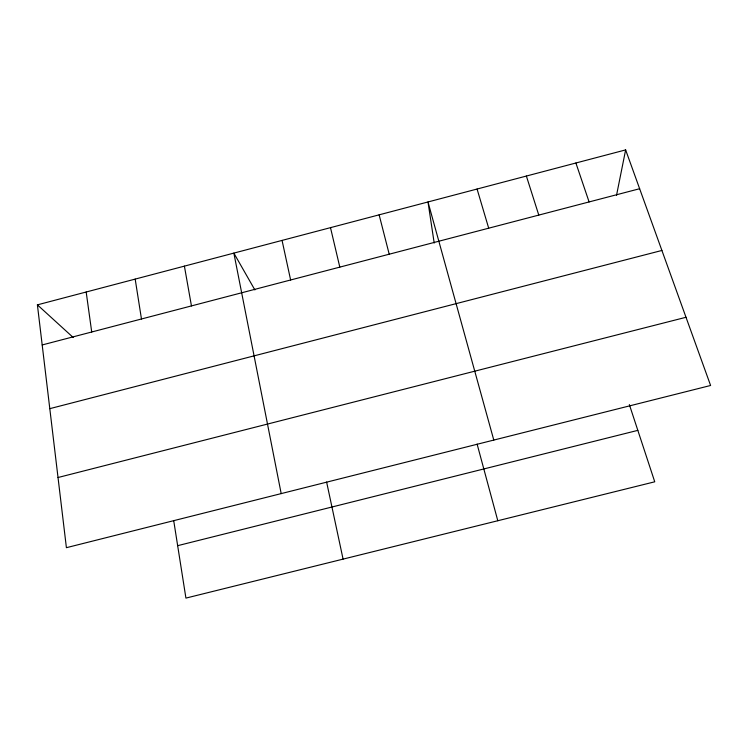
<?xml version="1.0" encoding="UTF-8"?>
<svg xmlns="http://www.w3.org/2000/svg" width="748" height="748" viewBox="0 0 748 748"><rect width="100%" height="100%" fill="white"/><g stroke="black" fill="none" stroke-linecap="round" stroke-linejoin="round"><path stroke-width="1.12" d="M616.511 195.406L625.637 149.899L37.4 304.857L66.404 547.686L710.6 385.482L625.637 149.899M42.187 344.95L639.643 188.72M49.798 408.66L661.905 250.458M58.026 477.514L686 317.283M177.659 545.675L637.829 430.362M37.4 304.857L73.229 337.507M254.872 289.925L233.853 253.105L281.192 493.605M575.895 162.999L589.097 201.932M629.349 404.584L654.743 481.805L185.925 598.101L173.695 520.533M526.377 176.051L538.784 215.087M477.074 189.038L488.696 228.187M493.792 440.067L427.996 201.96L434.195 243.035M477.102 444.088L497.803 520.739M379.133 214.835L389.212 254.208M330.494 227.644L339.807 267.12M282.061 240.407L290.626 279.986M326.614 482.03L343.08 559.121M184.401 266.129L191.451 305.923M135.182 279.098L141.466 318.994M86.179 292.01L91.714 332"/></g></svg>
